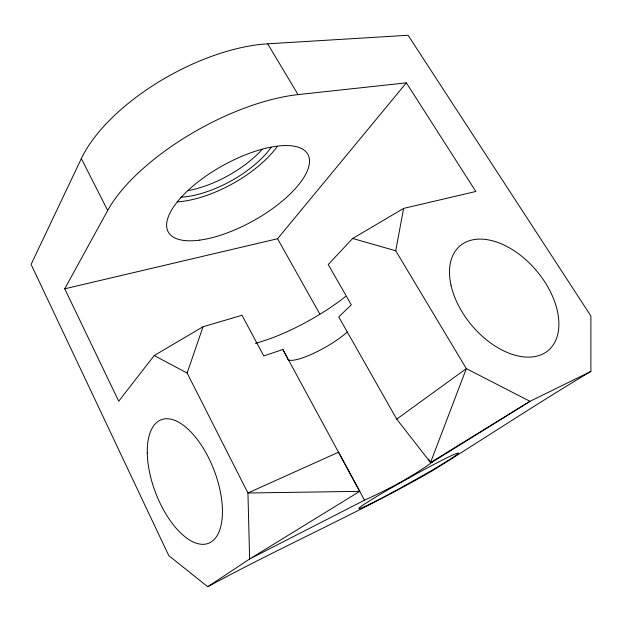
<?xml version="1.0" encoding="UTF-8"?>
<svg xmlns="http://www.w3.org/2000/svg" width="622" height="622" viewBox="0 0 622 622"><rect width="100%" height="100%" fill="white"/><g stroke="black" fill="none" stroke-linecap="round" stroke-linejoin="round"><path stroke-width="0.93" d="M590.884 371.42L590.9 315.999L408.079 35.275L267.678 43.812A140.704 65.574 -29 0 0 81.334 158.571L31.1 264.389L168.78 555.633L207.779 586.725C281.953 546.287 359.602 512.606 432.842 470.481C485.619 437.616 537.455 403.281 590.884 371.42L529.983 401.322L430.541 462.527L396.712 419.135L338.757 316.925L351.329 304.834L328.214 264.521L352.658 238.467L403.6 208.417L475.822 191.475L406.36 82.843L298.039 94.614A143.083 58.53 -29 0 0 107.692 210.454L64.735 288.81L118.709 401.213L154.209 355.551L203.044 326.744L241.997 315.276L263.744 355.916L282.854 349.494L364.508 500.181C388.035 489.506 411.515 477.206 432.352 462.06L529.983 401.322L466.337 368.613L395.732 250.783L403.6 208.417M207.779 586.725L249.632 559.007L247.937 492.997L187.121 373.037L203.044 326.744M432.352 462.06L430.541 462.527L466.337 368.613L396.712 419.135M64.735 288.81L277.56 238.739L406.36 82.843M359.741 491.357L247.937 492.997L338.562 452.186L359.741 491.357L249.632 559.007L364.508 500.181M352.658 238.467L395.732 250.783M154.209 355.551L187.121 373.037M267.678 43.812L298.039 94.614M428.628 459.168L430.541 462.527M277.56 238.739L319.856 314.11M282.854 349.494L287.348 357.883A37.359 8.102 -29.1 0 0 310.114 354.898A37.359 8.102 -29.1 0 0 347.193 332.024M81.334 158.571L107.692 210.454M262.251 149.311A70.13 31.559 -29.1 0 1 187.891 190.62M271.161 147.398A70.27 31.147 -29.1 0 1 180.955 197.205M345.591 296.469A82.143 21.653 -29.1 0 1 255.269 343.313M277.303 146.458A78.753 34.933 -29.1 0 1 177.216 201.917M458.313 453.104L457.139 454.464A57.1 2.379 -29.1 0 1 425.168 474.197L400.918 487.803A57.1 2.379 -29.1 0 1 362.859 507.373L359.205 508.734L358.824 508.236A57.1 2.379 -29.1 0 1 389.823 488.76L417.051 473.474A57.1 2.379 -29.1 0 1 456.066 453.648L458.313 453.104M451.004 285.195A68.42 42.358 49.9 0 0 541.871 354.439A68.42 42.358 49.9 0 0 519.767 254.732A68.42 42.358 49.9 0 0 451.004 285.195M147.266 452.847A66.142 31.333 69.1 0 0 204.428 544.258A66.142 31.333 69.1 0 0 202.819 447.482A66.142 31.333 69.1 0 0 147.266 452.847M199.771 240.115A79.873 31.551 -29.1 0 0 309.468 162.692A79.873 31.551 -29.1 0 0 204.965 176.765A79.873 31.551 -29.1 0 0 199.771 240.115"/></g></svg>
